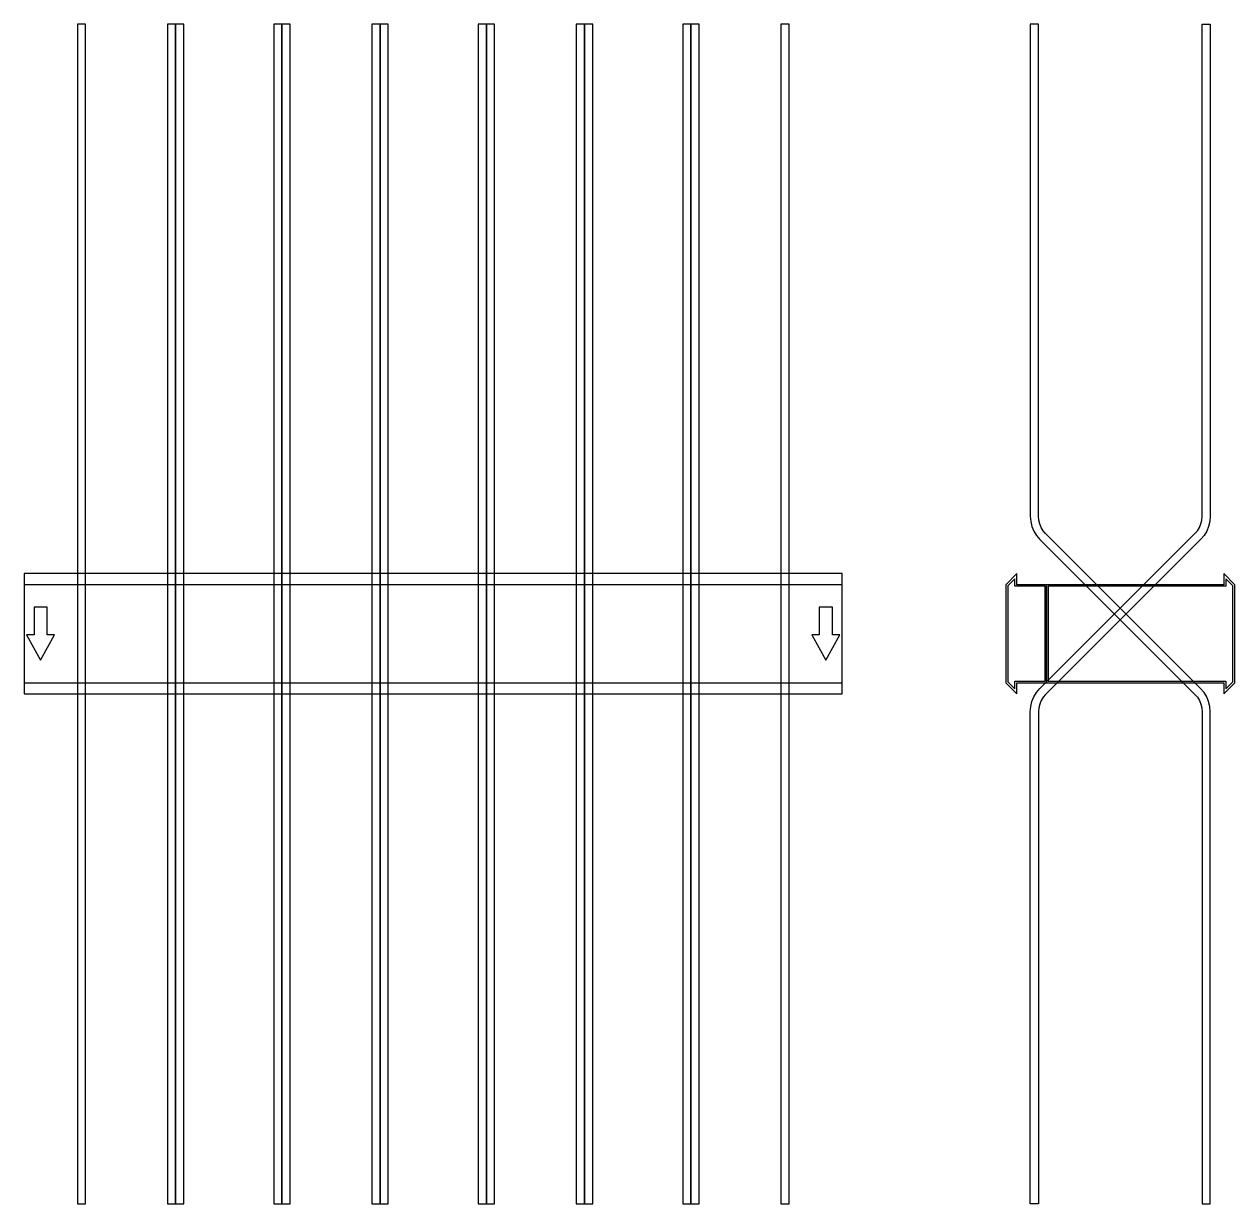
# Model space of a CAD drawing. Extents: x 0 to 1480, y -697 to 745.
import ezdxf

# ---------------------------------------------------------------- set-up
doc = ezdxf.new("R2010")
doc.units = 0
doc.layers.add('Halfen', color=7, linetype='CONTINUOUS')

msp = doc.modelspace()

# ---------------------------------------------------------------- linework, layer by layer
at = {"layer": 'Halfen', "color": 7}
for points in [[(75, -696.961), (75, 745.246), (65, 745.246), (65, -696.961)], [(185, -696.961), (185, 745.246), (175, 745.246), (175, -696.961)], [(195, -696.961), (195, 745.246), (185, 745.246), (185, -696.961)], [(315, -696.961), (315, 745.246), (305, 745.246), (305, -696.961)], [(325, -696.961), (325, 745.246), (315, 745.246), (315, -696.961)], [(435, -696.961), (435, 745.246), (425, 745.246), (425, -696.961)], [(445, -696.961), (445, 745.246), (435, 745.246), (435, -696.961)], [(565, -696.961), (565, 745.246), (555, 745.246), (555, -696.961)], [(575, -696.961), (575, 745.246), (565, 745.246), (565, -696.961)], [(685, -696.961), (685, 745.246), (675, 745.246), (675, -696.961)], [(695, -696.961), (695, 745.246), (685, 745.246), (685, -696.961)], [(815, -696.961), (815, 745.246), (805, 745.246), (805, -696.961)], [(825, -696.961), (825, 745.246), (815, 745.246), (815, -696.961)], [(935, -696.961), (935, 745.246), (925, 745.246), (925, -696.961)], [(1450, -696.961), (1450, -95.355), (1449.508, -89.098), (1448.042, -82.995), (1445.64, -77.196), (1442.361, -71.844), (1438.284, -67.071), (1248.787, 122.426), (1245.729, 126.006), (1243.27, 130.02), (1241.468, 134.369), (1240.369, 138.947), (1240, 143.64), (1240, 206.246), (1240, 745.246), (1230, 745.246), (1230, 206.246), (1230, 143.64), (1230.492, 137.382), (1231.958, 131.279), (1234.36, 125.48), (1237.639, 120.128), (1241.716, 115.355), (1431.213, -74.142), (1434.271, -77.722), (1436.73, -81.736), (1438.532, -86.085), (1439.631, -90.662), (1440, -95.355), (1440, -696.961)], [(1230, -696.961), (1230, -95.355), (1230.492, -89.098), (1231.958, -82.995), (1234.36, -77.196), (1237.639, -71.844), (1241.716, -67.071), (1431.213, 122.426), (1434.271, 126.006), (1436.73, 130.02), (1438.532, 134.369), (1439.631, 138.947), (1440, 143.64), (1440, 206.246), (1440, 745.246), (1450, 745.246), (1450, 206.246), (1450, 143.64), (1449.508, 137.382), (1448.042, 131.279), (1445.64, 125.48), (1442.361, 120.128), (1438.284, 115.355), (1248.787, -74.142), (1245.729, -77.722), (1243.27, -81.736), (1241.468, -86.085), (1240.369, -90.662), (1240, -95.355), (1240, -696.961)], [(0, -73.5), (1000, -73.5), (1000, 73.5), (0, 73.5)], [(0, -60), (1000, -60), (1000, 60), (0, 60)], [(1250, -60), (1250, 60), (1213.5, 60), (1213.5, 73.5), (1200, 60), (1200, -60), (1213.5, -73.5), (1213.5, -60)], [(1248, -58), (1248, 58), (1211, 58), (1211, 67.25), (1202.5, 58.75), (1202.5, -58.75), (1211, -67.25), (1211, -58)], [(1480, -60), (1480, 60), (1466.5, 73.5), (1466.5, 60), (1250, 60), (1250, -60), (1466.5, -60), (1466.5, -73.5)], [(1477.5, -58.75), (1477.5, 58.75), (1469, 67.25), (1469, 58), (1252, 58), (1252, -58), (1469, -58), (1469, -67.25)], [(20, -32.5), (37, -1.5), (28, -1.5), (28, 32.5), (12, 32.5), (12, -1.5), (3, -1.5)], [(980, -32.5), (997, -1.5), (988, -1.5), (988, 32.5), (972, 32.5), (972, -1.5), (963, -1.5)]]:
    msp.add_lwpolyline(points, close=True, dxfattribs=at)

doc.saveas('drawing.dxf')
